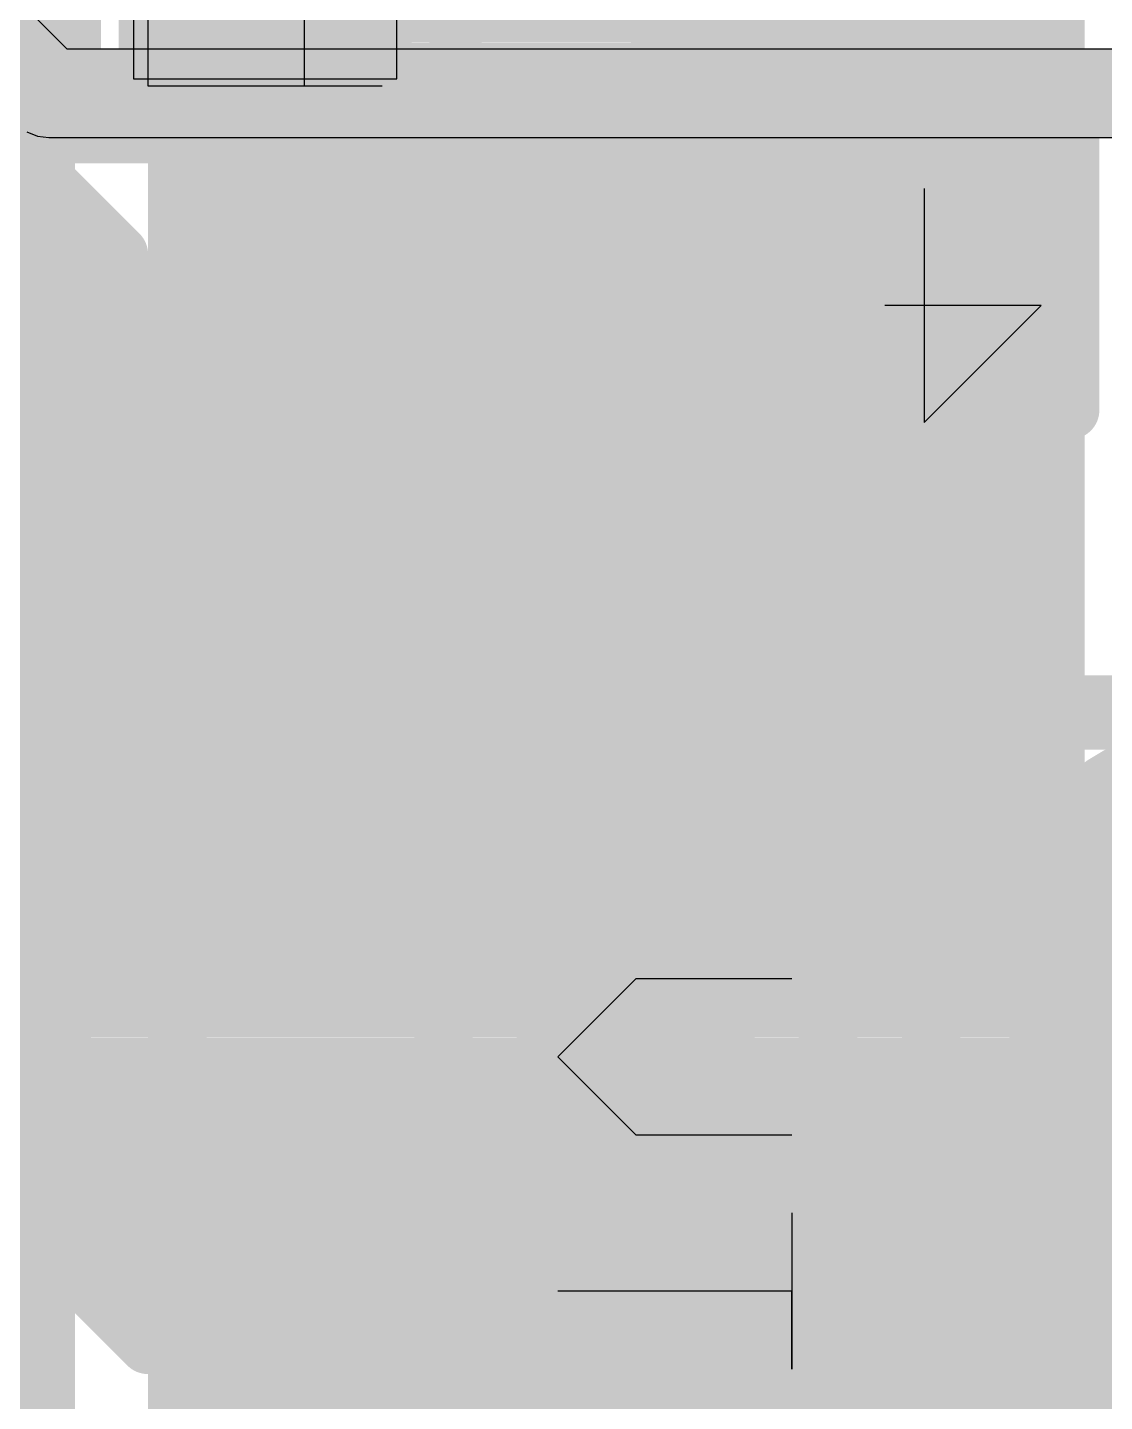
# Model space of a CAD drawing. Header units: millimetres. Extents: x 0.11 to 5.67, y 0.55 to 4.24.
# Drawn here: x 4.5094 to 4.6542, y 1.8044 to 1.9892 of the extents above; entities that cross this region are included whole.
import ezdxf

# ---------------------------------------------------------------- set-up
doc = ezdxf.new("R2010")
doc.units = ezdxf.units.MM
doc.header["$MEASUREMENT"] = 0
for name, color, linetype in [('BottomLayer', 5, 'Continuous'), ('InternalPlane1', 76, 'Continuous'), ('InternalPlane2', 16, 'Continuous'), ('Mechanical3', 76, 'Continuous'), ('MultiLayer', 9, 'Continuous'), ('TopLayer', 1, 'Continuous'), ('TopOverlay', 2, 'Continuous'), ('TopPaste', 8, 'Continuous'), ('TopSolder', 216, 'Continuous'), ('ViaHoleLayer', 16, 'Continuous')]:
    doc.layers.add(name, color=color, linetype=linetype)

# ---------------------------------------------------------------- blocks, each defined once
blk = doc.blocks.new('SOT_23_123__62')
at = {"layer": 'Mechanical3'}
for p, q in [((-0.04429, 0.01967), (-0.04429, -0.00132)), ((-0.0233, -0.00132), (-0.0233, 0.01967)), ((-0.01281, 0.01967), (0.00819, 0.01967)), ((0.00819, 0.01967), (-0.00231, 0.01967)), ((-0.00231, 0.01967), (-0.00231, -0.01181)), ((0.03442, 0.01967), (0.01868, 0.00393)), ((0.03442, -0.01181), (0.03442, 0.01967)), ((0.01868, 0.00393), (0.03967, 0.00393)), ((-0.04429, -0.00132), (-0.0338, -0.01181)), ((-0.0338, -0.01181), (-0.0233, -0.00132))]:
    blk.add_line(p, q, dxfattribs=at)
at = {"layer": 'TopLayer', "const_width": 0.02807}
for points in [[(0.03027, 0.03866), (0.06125, 0.03866)], [(-0.06073, -0.00134), (-0.02975, -0.00134)], [(0.03027, -0.04134), (0.06125, -0.04134)]]:
    blk.add_lwpolyline(points, dxfattribs=at)
at = {"layer": 'TopLayer', "const_width": 0.01404}
for points in [[(0.02325, 0.03866, 1), (0.03729, 0.03866, 1)], [(0.05423, 0.03866, 1), (0.06827, 0.03866, 1)], [(-0.06775, -0.00134, 1), (-0.05371, -0.00134, 1)], [(-0.03677, -0.00134, 1), (-0.02273, -0.00134, 1)], [(0.02325, -0.04134, 1), (0.03729, -0.04134, 1)], [(0.05423, -0.04134, 1), (0.06827, -0.04134, 1)]]:
    blk.add_lwpolyline(points, format="xyb", close=True, dxfattribs=at)
at = {"layer": 'TopOverlay', "const_width": 0.01}
for points in [[(-0.02424, 0.05866), (-0.02424, 0.02866)], [(0.01576, 0.05866), (-0.02424, 0.05866)], [(0.02576, 0.00866), (0.02576, -0.01134)], [(-0.02424, -0.03134), (-0.02424, -0.06134)], [(0.01576, -0.06134), (-0.02424, -0.06134)]]:
    blk.add_lwpolyline(points, dxfattribs=at)
at = {"layer": 'TopOverlay', "const_width": 0.005}
for points in [[(-0.02674, 0.05866, 1), (-0.02174, 0.05866, 1)], [(-0.02674, 0.05866, 1), (-0.02174, 0.05866, 1)], [(0.01326, 0.05866, 1), (0.01826, 0.05866, 1)], [(-0.02674, 0.02866, 1), (-0.02174, 0.02866, 1)], [(0.02326, 0.00866, 1), (0.02826, 0.00866, 1)], [(0.02326, -0.01134, 1), (0.02826, -0.01134, 1)], [(-0.02674, -0.03134, 1), (-0.02174, -0.03134, 1)], [(-0.02674, -0.06134, 1), (-0.02174, -0.06134, 1)], [(-0.02674, -0.06134, 1), (-0.02174, -0.06134, 1)], [(0.01326, -0.06134, 1), (0.01826, -0.06134, 1)]]:
    blk.add_lwpolyline(points, format="xyb", close=True, dxfattribs=at)
at = {"layer": 'TopPaste', "const_width": 0.02807}
for points in [[(0.03027, 0.03866), (0.06125, 0.03866)], [(-0.06073, -0.00134), (-0.02975, -0.00134)], [(0.03027, -0.04134), (0.06125, -0.04134)]]:
    blk.add_lwpolyline(points, dxfattribs=at)
at = {"layer": 'TopPaste', "const_width": 0.01404}
for points in [[(0.02325, 0.03866, 1), (0.03729, 0.03866, 1)], [(0.05423, 0.03866, 1), (0.06827, 0.03866, 1)], [(-0.06775, -0.00134, 1), (-0.05371, -0.00134, 1)], [(-0.03677, -0.00134, 1), (-0.02273, -0.00134, 1)], [(0.02325, -0.04134, 1), (0.03729, -0.04134, 1)], [(0.05423, -0.04134, 1), (0.06827, -0.04134, 1)]]:
    blk.add_lwpolyline(points, format="xyb", close=True, dxfattribs=at)
at = {"layer": 'TopSolder', "const_width": 0.03201}
for points in [[(0.03027, 0.03866), (0.06125, 0.03866)], [(-0.06073, -0.00134), (-0.02975, -0.00134)], [(0.03027, -0.04134), (0.06125, -0.04134)]]:
    blk.add_lwpolyline(points, dxfattribs=at)
at = {"layer": 'TopSolder', "const_width": 0.016}
for points in [[(0.02227, 0.03866, 1), (0.03827, 0.03866, 1)], [(0.05325, 0.03866, 1), (0.06925, 0.03866, 1)], [(-0.06873, -0.00134, 1), (-0.05273, -0.00134, 1)], [(-0.03775, -0.00134, 1), (-0.02175, -0.00134, 1)], [(0.02227, -0.04134, 1), (0.03827, -0.04134, 1)], [(0.05325, -0.04134, 1), (0.06925, -0.04134, 1)]]:
    blk.add_lwpolyline(points, format="xyb", close=True, dxfattribs=at)
blk = doc.blocks.new('SOT_23_123__64')
at = {"layer": 'Mechanical3'}
for p, q in [((-0.04429, 0.01967), (-0.04429, -0.00132)), ((-0.0233, -0.00132), (-0.0233, 0.01967)), ((-0.01281, 0.01967), (0.00819, 0.01967)), ((0.00819, 0.01967), (-0.00231, 0.01967)), ((-0.00231, 0.01967), (-0.00231, -0.01181)), ((0.02393, 0.01967), (0.01868, 0.01443)), ((0.03442, 0.01967), (0.02393, 0.01967)), ((0.03967, 0.01443), (0.03442, 0.01967)), ((0.03967, 0.00918), (0.03967, 0.01443)), ((0.01868, -0.01181), (0.03967, 0.00918)), ((-0.04429, -0.00132), (-0.0338, -0.01181)), ((-0.0338, -0.01181), (-0.0233, -0.00132)), ((0.03967, -0.01181), (0.01868, -0.01181))]:
    blk.add_line(p, q, dxfattribs=at)
at = {"layer": 'TopLayer', "const_width": 0.02807}
for points in [[(0.03027, 0.03866), (0.06125, 0.03866)], [(-0.06073, -0.00134), (-0.02975, -0.00134)], [(0.03027, -0.04134), (0.06125, -0.04134)]]:
    blk.add_lwpolyline(points, dxfattribs=at)
at = {"layer": 'TopLayer', "const_width": 0.01404}
for points in [[(0.02325, 0.03866, 1), (0.03729, 0.03866, 1)], [(0.05423, 0.03866, 1), (0.06827, 0.03866, 1)], [(-0.06775, -0.00134, 1), (-0.05371, -0.00134, 1)], [(-0.03677, -0.00134, 1), (-0.02273, -0.00134, 1)], [(0.02325, -0.04134, 1), (0.03729, -0.04134, 1)], [(0.05423, -0.04134, 1), (0.06827, -0.04134, 1)]]:
    blk.add_lwpolyline(points, format="xyb", close=True, dxfattribs=at)
at = {"layer": 'TopOverlay', "const_width": 0.01}
for points in [[(-0.02424, 0.02866), (-0.02424, 0.05866)], [(0.01576, 0.05866), (-0.02424, 0.05866)], [(0.02576, -0.01134), (0.02576, 0.00866)], [(-0.02424, -0.06134), (-0.02424, -0.03134)], [(0.01576, -0.06134), (-0.02424, -0.06134)]]:
    blk.add_lwpolyline(points, dxfattribs=at)
at = {"layer": 'TopOverlay', "const_width": 0.005}
for points in [[(-0.02674, 0.05866, 1), (-0.02174, 0.05866, 1)], [(-0.02674, 0.05866, 1), (-0.02174, 0.05866, 1)], [(0.01326, 0.05866, 1), (0.01826, 0.05866, 1)], [(-0.02674, 0.02866, 1), (-0.02174, 0.02866, 1)], [(0.02326, 0.00866, 1), (0.02826, 0.00866, 1)], [(0.02326, -0.01134, 1), (0.02826, -0.01134, 1)], [(-0.02674, -0.03134, 1), (-0.02174, -0.03134, 1)], [(-0.02674, -0.06134, 1), (-0.02174, -0.06134, 1)], [(-0.02674, -0.06134, 1), (-0.02174, -0.06134, 1)], [(0.01326, -0.06134, 1), (0.01826, -0.06134, 1)]]:
    blk.add_lwpolyline(points, format="xyb", close=True, dxfattribs=at)
at = {"layer": 'TopPaste', "const_width": 0.02807}
for points in [[(0.03027, 0.03866), (0.06125, 0.03866)], [(-0.06073, -0.00134), (-0.02975, -0.00134)], [(0.03027, -0.04134), (0.06125, -0.04134)]]:
    blk.add_lwpolyline(points, dxfattribs=at)
at = {"layer": 'TopPaste', "const_width": 0.01404}
for points in [[(0.02325, 0.03866, 1), (0.03729, 0.03866, 1)], [(0.05423, 0.03866, 1), (0.06827, 0.03866, 1)], [(-0.06775, -0.00134, 1), (-0.05371, -0.00134, 1)], [(-0.03677, -0.00134, 1), (-0.02273, -0.00134, 1)], [(0.02325, -0.04134, 1), (0.03729, -0.04134, 1)], [(0.05423, -0.04134, 1), (0.06827, -0.04134, 1)]]:
    blk.add_lwpolyline(points, format="xyb", close=True, dxfattribs=at)
at = {"layer": 'TopSolder', "const_width": 0.03201}
for points in [[(0.03027, 0.03866), (0.06125, 0.03866)], [(-0.06073, -0.00134), (-0.02975, -0.00134)], [(0.03027, -0.04134), (0.06125, -0.04134)]]:
    blk.add_lwpolyline(points, dxfattribs=at)
at = {"layer": 'TopSolder', "const_width": 0.016}
for points in [[(0.02227, 0.03866, 1), (0.03827, 0.03866, 1)], [(0.05325, 0.03866, 1), (0.06925, 0.03866, 1)], [(-0.06873, -0.00134, 1), (-0.05273, -0.00134, 1)], [(-0.03775, -0.00134, 1), (-0.02175, -0.00134, 1)], [(0.02227, -0.04134, 1), (0.03827, -0.04134, 1)], [(0.05325, -0.04134, 1), (0.06925, -0.04134, 1)]]:
    blk.add_lwpolyline(points, format="xyb", close=True, dxfattribs=at)
blk = doc.blocks.new('SOT_23_123__65')
at = {"layer": 'Mechanical3'}
for p, q in [((-0.04429, 0.01967), (-0.04429, -0.00132)), ((-0.0233, -0.00132), (-0.0233, 0.01967)), ((-0.01281, 0.01967), (0.00819, 0.01967)), ((0.00819, 0.01967), (-0.00231, 0.01967)), ((-0.00231, 0.01967), (-0.00231, -0.01181)), ((0.02393, 0.01967), (0.01868, 0.01443)), ((0.02393, -0.01181), (0.02393, 0.01967)), ((-0.04429, -0.00132), (-0.0338, -0.01181)), ((-0.0338, -0.01181), (-0.0233, -0.00132)), ((0.01868, -0.01181), (0.02918, -0.01181)), ((0.02918, -0.01181), (0.02393, -0.01181))]:
    blk.add_line(p, q, dxfattribs=at)
at = {"layer": 'TopLayer', "const_width": 0.02807}
for points in [[(0.03027, 0.03866), (0.06125, 0.03866)], [(-0.06073, -0.00134), (-0.02975, -0.00134)], [(0.03027, -0.04134), (0.06125, -0.04134)]]:
    blk.add_lwpolyline(points, dxfattribs=at)
at = {"layer": 'TopLayer', "const_width": 0.01404}
for points in [[(0.02325, 0.03866, 1), (0.03729, 0.03866, 1)], [(0.05423, 0.03866, 1), (0.06827, 0.03866, 1)], [(-0.06775, -0.00134, 1), (-0.05371, -0.00134, 1)], [(-0.03677, -0.00134, 1), (-0.02273, -0.00134, 1)], [(0.02325, -0.04134, 1), (0.03729, -0.04134, 1)], [(0.05423, -0.04134, 1), (0.06827, -0.04134, 1)]]:
    blk.add_lwpolyline(points, format="xyb", close=True, dxfattribs=at)
at = {"layer": 'TopOverlay', "const_width": 0.01}
for points in [[(-0.02424, 0.05866), (-0.02424, 0.02866)], [(-0.02424, 0.05866), (0.01576, 0.05866)], [(0.02576, 0.00866), (0.02576, -0.01134)], [(-0.02424, -0.03134), (-0.02424, -0.06134)], [(-0.02424, -0.06134), (0.01576, -0.06134)]]:
    blk.add_lwpolyline(points, dxfattribs=at)
at = {"layer": 'TopOverlay', "const_width": 0.005}
for points in [[(-0.02674, 0.05866, 1), (-0.02174, 0.05866, 1)], [(-0.02674, 0.05866, 1), (-0.02174, 0.05866, 1)], [(0.01326, 0.05866, 1), (0.01826, 0.05866, 1)], [(-0.02674, 0.02866, 1), (-0.02174, 0.02866, 1)], [(0.02326, 0.00866, 1), (0.02826, 0.00866, 1)], [(0.02326, -0.01134, 1), (0.02826, -0.01134, 1)], [(-0.02674, -0.03134, 1), (-0.02174, -0.03134, 1)], [(-0.02674, -0.06134, 1), (-0.02174, -0.06134, 1)], [(-0.02674, -0.06134, 1), (-0.02174, -0.06134, 1)], [(0.01326, -0.06134, 1), (0.01826, -0.06134, 1)]]:
    blk.add_lwpolyline(points, format="xyb", close=True, dxfattribs=at)
at = {"layer": 'TopPaste', "const_width": 0.02807}
for points in [[(0.03027, 0.03866), (0.06125, 0.03866)], [(-0.06073, -0.00134), (-0.02975, -0.00134)], [(0.03027, -0.04134), (0.06125, -0.04134)]]:
    blk.add_lwpolyline(points, dxfattribs=at)
at = {"layer": 'TopPaste', "const_width": 0.01404}
for points in [[(0.02325, 0.03866, 1), (0.03729, 0.03866, 1)], [(0.05423, 0.03866, 1), (0.06827, 0.03866, 1)], [(-0.06775, -0.00134, 1), (-0.05371, -0.00134, 1)], [(-0.03677, -0.00134, 1), (-0.02273, -0.00134, 1)], [(0.02325, -0.04134, 1), (0.03729, -0.04134, 1)], [(0.05423, -0.04134, 1), (0.06827, -0.04134, 1)]]:
    blk.add_lwpolyline(points, format="xyb", close=True, dxfattribs=at)
at = {"layer": 'TopSolder', "const_width": 0.03201}
for points in [[(0.03027, 0.03866), (0.06125, 0.03866)], [(-0.06073, -0.00134), (-0.02975, -0.00134)], [(0.03027, -0.04134), (0.06125, -0.04134)]]:
    blk.add_lwpolyline(points, dxfattribs=at)
at = {"layer": 'TopSolder', "const_width": 0.016}
for points in [[(0.02227, 0.03866, 1), (0.03827, 0.03866, 1)], [(0.05325, 0.03866, 1), (0.06925, 0.03866, 1)], [(-0.06873, -0.00134, 1), (-0.05273, -0.00134, 1)], [(-0.03775, -0.00134, 1), (-0.02175, -0.00134, 1)], [(0.02227, -0.04134, 1), (0.03827, -0.04134, 1)], [(0.05325, -0.04134, 1), (0.06925, -0.04134, 1)]]:
    blk.add_lwpolyline(points, format="xyb", close=True, dxfattribs=at)
blk = doc.blocks.new('RC0603_157')
at = {"layer": 'Mechanical3'}
for p, q in [((-0.04528, -0.01575), (-0.04528, 0.01574)), ((-0.04528, 0.01574), (-0.02953, 0.01574)), ((-0.02953, 0.01574), (-0.02429, 0.01049)), ((-0.00854, 0.01574), (-0.01379, 0.01049)), ((-0.00854, -0.01575), (-0.00854, 0.01574)), ((0.0177, 0.01574), (0.01245, 0.01049)), ((0.02819, 0.01574), (0.0177, 0.01574)), ((0.03344, 0.01049), (0.02819, 0.01574)), ((-0.02429, 0.01049), (-0.02429, -0.00001)), ((0.01245, 0.01049), (0.01245, 0.00524)), ((0.03344, -0.0105), (0.03344, 0.01049)), ((0.01245, 0.00524), (0.0177, -0.00001)), ((-0.02429, -0.00001), (-0.02953, -0.00525)), ((0.0177, -0.00001), (0.03344, -0.00001)), ((-0.02953, -0.00525), (-0.04528, -0.00525)), ((-0.03478, -0.00525), (-0.02429, -0.01575)), ((0.01245, -0.0105), (0.0177, -0.01575)), ((0.02819, -0.01575), (0.03344, -0.0105)), ((-0.01379, -0.01575), (-0.00329, -0.01575)), ((-0.00329, -0.01575), (-0.00854, -0.01575)), ((0.0177, -0.01575), (0.02819, -0.01575))]:
    blk.add_line(p, q, dxfattribs=at)
at = {"layer": 'TopLayer'}
for points in [[(-0.04429, -0.01772), (-0.01673, -0.01772), (-0.04429, 0.01772), (-0.01673, 0.01772)], [(0.04427, 0.01772), (0.01671, 0.01772), (0.04427, -0.01772), (0.01671, -0.01772)]]:
    blk.add_solid(points, dxfattribs=at)
at = {"layer": 'TopOverlay', "const_width": 0.00701}
for points in [[(-0.05217, 0.02559), (-0.05217, -0.02559)], [(-0.05217, 0.02559), (0.05217, 0.02559)], [(0.05217, 0.02559), (0.05217, -0.02559)], [(-0.05217, -0.02559), (0.05217, -0.02559)]]:
    blk.add_lwpolyline(points, dxfattribs=at)
at = {"layer": 'TopOverlay', "const_width": 0.0035}
for points in [[(-0.05392, 0.02559, 1), (-0.05041, 0.02559, 1)], [(-0.05392, 0.02559, 1), (-0.05041, 0.02559, 1)], [(0.05041, 0.02559, 1), (0.05392, 0.02559, 1)], [(0.05041, 0.02559, 1), (0.05392, 0.02559, 1)], [(-0.05392, -0.02559, 1), (-0.05041, -0.02559, 1)], [(-0.05392, -0.02559, 1), (-0.05041, -0.02559, 1)], [(0.05041, -0.02559, 1), (0.05392, -0.02559, 1)], [(0.05041, -0.02559, 1), (0.05392, -0.02559, 1)]]:
    blk.add_lwpolyline(points, format="xyb", close=True, dxfattribs=at)
at = {"layer": 'TopPaste'}
for p, q in [((-0.04429, 0.01772), (-0.04429, -0.01772)), ((-0.01673, 0.01772), (-0.04429, 0.01772)), ((-0.02461, 0), (-0.01673, 0.01772)), ((0.04427, 0.01772), (0.01671, 0.01772)), ((0.01671, 0.01772), (0.02458, 0)), ((0.04427, -0.01772), (0.04427, 0.01772)), ((-0.01673, -0.01772), (-0.02461, 0)), ((0.02458, 0), (0.01671, -0.01772)), ((-0.04429, -0.01772), (-0.01673, -0.01772)), ((0.01671, -0.01772), (0.04427, -0.01772))]:
    blk.add_line(p, q, dxfattribs=at)
at = {"layer": 'TopSolder'}
for points in [[(-0.04626, -0.01969), (-0.01476, -0.01969), (-0.04626, 0.01969), (-0.01476, 0.01969)], [(0.04624, 0.01969), (0.01474, 0.01969), (0.04624, -0.01969), (0.01474, -0.01969)]]:
    blk.add_solid(points, dxfattribs=at)

msp = doc.modelspace()

# ---------------------------------------------------------------- linework, layer by layer
at = {"layer": 'BottomLayer'}
for points, const_width in [([(4.51083, 1.62438), (4.51083, 2.02756)], 0.00984), ([(4.52953, 1.62438), (4.52953, 2.01981)], 0.00787), ([(4.64764, 1.88656), (4.64764, 2.00505)], 0.00787), ([(4.52953, 1.99114), (4.64764, 1.99114)], 0.00787), ([(4.52953, 1.98326), (4.64764, 1.98326)], 0.00787), ([(4.52953, 1.97539), (4.64764, 1.97539)], 0.00787), ([(4.52953, 1.96751), (4.64764, 1.96751)], 0.00787), ([(4.52953, 1.95964), (4.64764, 1.95964)], 0.00787), ([(4.52953, 1.95177), (4.64764, 1.95177)], 0.00787), ([(4.52953, 1.94389), (4.64764, 1.94389)], 0.00787), ([(4.52953, 1.93602), (4.64764, 1.93602)], 0.00787), ([(4.52953, 1.92814), (4.64764, 1.92814)], 0.00787), ([(4.52953, 1.92027), (4.64764, 1.92027)], 0.00787), ([(4.52953, 1.9124), (4.64764, 1.9124)], 0.00787), ([(4.52953, 1.90452), (4.64764, 1.90452)], 0.00787), ([(4.52953, 1.89665), (4.64764, 1.89665)], 0.00787), ([(4.52953, 1.88877), (4.64764, 1.88877)], 0.00787), ([(4.52953, 1.8809), (4.64363, 1.8809)], 0.00787), ([(4.52953, 1.87303), (4.64105, 1.87303)], 0.00787), ([(4.52953, 1.86515), (4.64105, 1.86515)], 0.00787), ([(4.52953, 1.85728), (4.64364, 1.85728)], 0.00787), ([(4.52953, 1.8494), (4.64999, 1.8494)], 0.00787), ([(4.52953, 1.84153), (4.72441, 1.84153)], 0.00787), ([(4.52953, 1.83366), (4.72441, 1.83366)], 0.00787), ([(4.52953, 1.82578), (4.72441, 1.82578)], 0.00787), ([(4.52953, 1.81791), (4.72441, 1.81791)], 0.00787), ([(4.52953, 1.81003), (4.72441, 1.81003)], 0.00787), ([(4.52953, 1.80216), (4.71949, 1.80216)], 0.00787)]:
    msp.add_lwpolyline(points, dxfattribs=dict(at, const_width=const_width))
for points, const_width in [([(4.52756, 1.99114, 1), (4.5315, 1.99114, 1)], 0.00394), ([(4.64567, 1.99114, 1), (4.64961, 1.99114, 1)], 0.00394), ([(4.52756, 1.98326, 1), (4.5315, 1.98326, 1)], 0.00394), ([(4.64567, 1.98326, 1), (4.64961, 1.98326, 1)], 0.00394), ([(4.52756, 1.97539, 1), (4.5315, 1.97539, 1)], 0.00394), ([(4.64567, 1.97539, 1), (4.64961, 1.97539, 1)], 0.00394), ([(4.52756, 1.96751, 1), (4.5315, 1.96751, 1)], 0.00394), ([(4.64567, 1.96751, 1), (4.64961, 1.96751, 1)], 0.00394), ([(4.52756, 1.95964, 1), (4.5315, 1.95964, 1)], 0.00394), ([(4.64567, 1.95964, 1), (4.64961, 1.95964, 1)], 0.00394), ([(4.52756, 1.95177, 1), (4.5315, 1.95177, 1)], 0.00394), ([(4.64567, 1.95177, 1), (4.64961, 1.95177, 1)], 0.00394), ([(4.52756, 1.94389, 1), (4.5315, 1.94389, 1)], 0.00394), ([(4.64567, 1.94389, 1), (4.64961, 1.94389, 1)], 0.00394), ([(4.52756, 1.93602, 1), (4.5315, 1.93602, 1)], 0.00394), ([(4.64567, 1.93602, 1), (4.64961, 1.93602, 1)], 0.00394), ([(4.52756, 1.92814, 1), (4.5315, 1.92814, 1)], 0.00394), ([(4.64567, 1.92814, 1), (4.64961, 1.92814, 1)], 0.00394), ([(4.57283, 1.91634, 1), (4.58465, 1.91634, 1)], 0.01181), ([(4.52756, 1.92027, 1), (4.5315, 1.92027, 1)], 0.00394), ([(4.64567, 1.92027, 1), (4.64961, 1.92027, 1)], 0.00394), ([(4.52756, 1.9124, 1), (4.5315, 1.9124, 1)], 0.00394), ([(4.64567, 1.9124, 1), (4.64961, 1.9124, 1)], 0.00394), ([(4.52756, 1.90452, 1), (4.5315, 1.90452, 1)], 0.00394), ([(4.64567, 1.90452, 1), (4.64961, 1.90452, 1)], 0.00394), ([(4.52756, 1.89665, 1), (4.5315, 1.89665, 1)], 0.00394), ([(4.64567, 1.89665, 1), (4.64961, 1.89665, 1)], 0.00394), ([(4.52756, 1.88877, 1), (4.5315, 1.88877, 1)], 0.00394), ([(4.64567, 1.88877, 1), (4.64961, 1.88877, 1)], 0.00394), ([(4.64567, 1.88656, 1), (4.64961, 1.88656, 1)], 0.00394), ([(4.64567, 1.88656, 1), (4.64961, 1.88656, 1)], 0.00394), ([(4.52756, 1.8809, 1), (4.5315, 1.8809, 1)], 0.00394), ([(4.64167, 1.8809, 1), (4.6456, 1.8809, 1)], 0.00394), ([(4.52756, 1.87303, 1), (4.5315, 1.87303, 1)], 0.00394), ([(4.63908, 1.87303, 1), (4.64302, 1.87303, 1)], 0.00394), ([(4.52756, 1.86515, 1), (4.5315, 1.86515, 1)], 0.00394), ([(4.63909, 1.86515, 1), (4.64302, 1.86515, 1)], 0.00394), ([(4.52756, 1.85728, 1), (4.5315, 1.85728, 1)], 0.00394), ([(4.64167, 1.85728, 1), (4.64561, 1.85728, 1)], 0.00394), ([(4.52756, 1.8494, 1), (4.5315, 1.8494, 1)], 0.00394), ([(4.64802, 1.8494, 1), (4.65196, 1.8494, 1)], 0.00394), ([(4.52756, 1.84153, 1), (4.5315, 1.84153, 1)], 0.00394), ([(4.52756, 1.83366, 1), (4.5315, 1.83366, 1)], 0.00394), ([(4.52756, 1.82578, 1), (4.5315, 1.82578, 1)], 0.00394), ([(4.52756, 1.81791, 1), (4.5315, 1.81791, 1)], 0.00394), ([(4.52756, 1.81003, 1), (4.5315, 1.81003, 1)], 0.00394), ([(4.52756, 1.80216, 1), (4.5315, 1.80216, 1)], 0.00394)]:
    msp.add_lwpolyline(points, format="xyb", close=True, dxfattribs=dict(at, const_width=const_width))
at = {"layer": 'BottomLayer', "const_width": 0.00787}
msp.add_lwpolyline([(4.69193, 1.86909, -1.469375), (4.64764, 1.88656)], format="xyb", dxfattribs=at)
at = {"layer": 'InternalPlane1', "const_width": 0.02591}
msp.add_lwpolyline([(4.65339, 1.86909, 1), (4.67929, 1.86909, 1)], format="xyb", close=True, dxfattribs=at)
at = {"layer": 'InternalPlane2'}
for p, q in [((4.51471, 1.98627), (4.4889, 2.01209)), ((4.90453, 1.98627), (4.51471, 1.98627)), ((4.50927, 1.97516), (4.5107, 1.97456)), ((4.5107, 1.97456), (4.51225, 1.97436)), ((4.51225, 1.97436), (4.51225, 1.97436)), ((4.51225, 1.97436), (4.90206, 1.97436))]:
    msp.add_line(p, q, dxfattribs=at)
at = {"layer": 'InternalPlane2', "const_width": 0.01181}
for points in [[(4.48469, 2.00787), (4.51225, 1.98032)], [(4.51225, 1.98032), (4.90453, 1.98032)]]:
    msp.add_lwpolyline(points, dxfattribs=at)
at = {"layer": 'InternalPlane2'}
for points, const_width in [([(4.50929, 1.98032, 1), (4.5152, 1.98032, 1)], 0.00591), ([(4.50929, 1.98032, 1), (4.5152, 1.98032, 1)], 0.00591), ([(4.56579, 1.91634, 1), (4.59169, 1.91634, 1)], 0.02591), ([(4.65339, 1.86909, 1), (4.67929, 1.86909, 1)], 0.02591)]:
    msp.add_lwpolyline(points, format="xyb", close=True, dxfattribs=dict(at, const_width=const_width))
at = {"layer": 'MultiLayer', "const_width": 0.01181}
msp.add_lwpolyline([(4.57283, 1.91634, 1), (4.58465, 1.91634, 1)], format="xyb", close=True, dxfattribs=at)
at = {"layer": 'TopLayer'}
for points, const_width in [([(4.49311, 1.9872), (4.52165, 1.95866)], 0.00787), ([(4.57283, 1.97687), (4.58397, 1.97687)], 0.00787), ([(4.57283, 1.9685), (4.57283, 1.97687)], 0.00787), ([(4.57283, 1.97539), (4.58567, 1.97539)], 0.00787), ([(4.64961, 1.93773), (4.64961, 1.97395)], 0.00787), ([(4.53638, 1.9685), (4.57283, 1.9685)], 0.00787), ([(4.60312, 1.96923), (4.6341, 1.96923)], 0.00787), ([(4.50394, 1.96751), (4.5128, 1.96751)], 0.00787), ([(4.537, 1.96751), (4.64961, 1.96751)], 0.00787), ([(4.50394, 1.95964), (4.52067, 1.95964)], 0.00787), ([(4.52165, 1.92618), (4.52165, 1.95866)], 0.00787), ([(4.53934, 1.95964), (4.64961, 1.95964)], 0.00787), ([(4.53937, 1.93352), (4.53937, 1.95866)], 0.00787), ([(4.50394, 1.95177), (4.52165, 1.95177)], 0.00787), ([(4.53937, 1.95177), (4.64961, 1.95177)], 0.00787), ([(4.50394, 1.94389), (4.52165, 1.94389)], 0.00787), ([(4.53937, 1.94389), (4.64961, 1.94389)], 0.00787), ([(4.60312, 1.94289), (4.6341, 1.94289)], 0.00787), ([(4.61861, 1.91705), (4.61861, 1.93896)], 0.00787), ([(4.50394, 1.93602), (4.52165, 1.93602)], 0.00787), ([(4.53937, 1.93602), (4.58556, 1.93602)], 0.00787), ([(4.53937, 1.93352), (4.55557, 1.91732)], 0.00787), ([(4.50394, 1.92814), (4.52165, 1.92814)], 0.00787), ([(4.54475, 1.92814), (4.57977, 1.92814)], 0.00787), ([(4.52165, 1.92618), (4.54823, 1.89961)], 0.00787), ([(4.57874, 1.91634), (4.6179, 1.91634)], 0.01969), ([(4.6179, 1.91634), (4.61861, 1.91705)], 0.01969), ([(4.50394, 1.92027), (4.52756, 1.92027)], 0.00787), ([(4.55262, 1.92027), (4.57747, 1.92027)], 0.00787), ([(4.55557, 1.91732), (4.55938, 1.91732)], 0.00787), ([(4.58121, 1.91705), (4.61861, 1.91705)], 0.00787), ([(4.46457, 1.9124), (4.53544, 1.9124)], 0.00787), ([(4.57164, 1.9124), (4.57769, 1.9124)], 0.00787), ([(4.50627, 1.90452), (4.54331, 1.90452)], 0.00787), ([(4.54823, 1.89961), (4.55938, 1.89961)], 0.00787), ([(4.51176, 1.89665), (4.5624, 1.89665)], 0.00787), ([(4.51389, 1.88877), (4.56785, 1.88877)], 0.00787), ([(4.61429, 1.88923), (4.62356, 1.88923)], 0.00787), ([(4.61452, 1.88877), (4.62402, 1.88877)], 0.00787), ([(4.62356, 1.88923), (4.63091, 1.88189)], 0.00787), ([(4.51404, 1.85507), (4.51404, 1.88606)], 0.00787), ([(4.63091, 1.83366), (4.63091, 1.88189)], 0.00787), ([(4.51404, 1.8809), (4.56554, 1.8809)], 0.00787), ([(4.61682, 1.8809), (4.63091, 1.8809)], 0.00787), ([(4.56533, 1.84668), (4.56533, 1.87766)], 0.00787), ([(4.61703, 1.84668), (4.61703, 1.87766)], 0.00787), ([(4.51404, 1.87303), (4.56533, 1.87303)], 0.00787), ([(4.61703, 1.87303), (4.63091, 1.87303)], 0.00787), ([(4.48819, 1.87056), (4.5101, 1.87056)], 0.00787), ([(4.51404, 1.86515), (4.56533, 1.86515)], 0.00787), ([(4.61703, 1.86515), (4.63091, 1.86515)], 0.00787), ([(4.56927, 1.86217), (4.59118, 1.86217)], 0.00787), ([(4.59118, 1.86217), (4.61309, 1.86217)], 0.00787), ([(4.59118, 1.82477), (4.59118, 1.86217)], 0.00787), ([(4.51404, 1.85728), (4.56533, 1.85728)], 0.00787), ([(4.61703, 1.85728), (4.63091, 1.85728)], 0.00787), ([(4.64862, 1.83366), (4.64862, 1.85063)], 0.00787), ([(4.51341, 1.8494), (4.56533, 1.8494)], 0.00787), ([(4.61703, 1.8494), (4.63091, 1.8494)], 0.00787), ([(4.5102, 1.84153), (4.56585, 1.84153)], 0.00787), ([(4.61651, 1.84153), (4.63091, 1.84153)], 0.00787), ([(4.64862, 1.84153), (4.68813, 1.84153)], 0.00787), ([(4.50341, 1.83418), (4.52559, 1.81201)], 0.00787), ([(4.50394, 1.83366), (4.56885, 1.83366)], 0.00787), ([(4.60925, 1.81201), (4.63091, 1.83366)], 0.00787), ([(4.61351, 1.83366), (4.6309, 1.83366)], 0.00787), ([(4.64862, 1.83366), (4.696, 1.83366)], 0.00787), ([(4.51182, 1.82578), (4.57597, 1.82578)], 0.00787), ([(4.60639, 1.82578), (4.62303, 1.82578)], 0.00787), ([(4.64677, 1.82578), (4.70387, 1.82578)], 0.00787), ([(4.63458, 1.81228), (4.64343, 1.82113)], 0.00787), ([(4.51969, 1.81791), (4.61515, 1.81791)], 0.00787), ([(4.64021, 1.81791), (4.71177, 1.81791)], 0.00787), ([(4.52559, 1.81201), (4.53973, 1.81201)], 0.00787), ([(4.56264, 1.81201), (4.60925, 1.81201)], 0.00787), ([(4.64222, 1.81003), (4.72464, 1.81003)], 0.00787), ([(4.63118, 1.77117), (4.63118, 1.80857)], 0.00787), ([(4.65187, 1.80216), (4.71949, 1.80216)], 0.00787)]:
    msp.add_lwpolyline(points, dxfattribs=dict(at, const_width=const_width))
for points, const_width in [([(4.57087, 1.97687, 1), (4.5748, 1.97687, 1)], 0.00394), ([(4.57087, 1.97687, 1), (4.5748, 1.97687, 1)], 0.00394), ([(4.57087, 1.97539, 1), (4.5748, 1.97539, 1)], 0.00394), ([(4.582, 1.97687, 1), (4.58594, 1.97687, 1)], 0.00394), ([(4.582, 1.97687, 1), (4.58594, 1.97687, 1)], 0.00394), ([(4.5837, 1.97539, 1), (4.58763, 1.97539, 1)], 0.00394), ([(4.64764, 1.97395, 1), (4.65157, 1.97395, 1)], 0.00394), ([(4.64764, 1.97395, 1), (4.65157, 1.97395, 1)], 0.00394), ([(4.53442, 1.9685, 1), (4.53835, 1.9685, 1)], 0.00394), ([(4.53442, 1.9685, 1), (4.53835, 1.9685, 1)], 0.00394), ([(4.53442, 1.9685, 1), (4.53835, 1.9685, 1)], 0.00394), ([(4.57087, 1.9685, 1), (4.5748, 1.9685, 1)], 0.00394), ([(4.57087, 1.9685, 1), (4.5748, 1.9685, 1)], 0.00394), ([(4.60115, 1.96923, 1), (4.60509, 1.96923, 1)], 0.00394), ([(4.60115, 1.96923, 1), (4.60509, 1.96923, 1)], 0.00394), ([(4.63213, 1.96923, 1), (4.63607, 1.96923, 1)], 0.00394), ([(4.63213, 1.96923, 1), (4.63607, 1.96923, 1)], 0.00394), ([(4.51083, 1.96751, 1), (4.51477, 1.96751, 1)], 0.00394), ([(4.53503, 1.96751, 1), (4.53897, 1.96751, 1)], 0.00394), ([(4.64764, 1.96751, 1), (4.65157, 1.96751, 1)], 0.00394), ([(4.51871, 1.95964, 1), (4.52264, 1.95964, 1)], 0.00394), ([(4.51968, 1.95866, 1), (4.52362, 1.95866, 1)], 0.00394), ([(4.51968, 1.95866, 1), (4.52362, 1.95866, 1)], 0.00394), ([(4.53737, 1.95964, 1), (4.54131, 1.95964, 1)], 0.00394), ([(4.5374, 1.95866, 1), (4.54134, 1.95866, 1)], 0.00394), ([(4.5374, 1.95866, 1), (4.54134, 1.95866, 1)], 0.00394), ([(4.5374, 1.95866, 1), (4.54134, 1.95866, 1)], 0.00394), ([(4.64764, 1.95964, 1), (4.65157, 1.95964, 1)], 0.00394), ([(4.51968, 1.95177, 1), (4.52362, 1.95177, 1)], 0.00394), ([(4.5374, 1.95177, 1), (4.54134, 1.95177, 1)], 0.00394), ([(4.64764, 1.95177, 1), (4.65157, 1.95177, 1)], 0.00394), ([(4.51968, 1.94389, 1), (4.52362, 1.94389, 1)], 0.00394), ([(4.5374, 1.94389, 1), (4.54134, 1.94389, 1)], 0.00394), ([(4.64764, 1.94389, 1), (4.65157, 1.94389, 1)], 0.00394), ([(4.60115, 1.94289, 1), (4.60509, 1.94289, 1)], 0.00394), ([(4.60115, 1.94289, 1), (4.60509, 1.94289, 1)], 0.00394), ([(4.63213, 1.94289, 1), (4.63607, 1.94289, 1)], 0.00394), ([(4.63213, 1.94289, 1), (4.63607, 1.94289, 1)], 0.00394), ([(4.61664, 1.93896, 1), (4.62058, 1.93896, 1)], 0.00394), ([(4.64764, 1.93773, 1), (4.65157, 1.93773, 1)], 0.00394), ([(4.64764, 1.93773, 1), (4.65157, 1.93773, 1)], 0.00394), ([(4.51968, 1.93602, 1), (4.52362, 1.93602, 1)], 0.00394), ([(4.5374, 1.93602, 1), (4.54134, 1.93602, 1)], 0.00394), ([(4.5836, 1.93602, 1), (4.58753, 1.93602, 1)], 0.00394), ([(4.5374, 1.93352, 1), (4.54134, 1.93352, 1)], 0.00394), ([(4.5374, 1.93352, 1), (4.54134, 1.93352, 1)], 0.00394), ([(4.51968, 1.92814, 1), (4.52362, 1.92814, 1)], 0.00394), ([(4.54278, 1.92814, 1), (4.54671, 1.92814, 1)], 0.00394), ([(4.57781, 1.92814, 1), (4.58174, 1.92814, 1)], 0.00394), ([(4.51968, 1.92618, 1), (4.52362, 1.92618, 1)], 0.00394), ([(4.51968, 1.92618, 1), (4.52362, 1.92618, 1)], 0.00394), ([(4.57283, 1.91634, 1), (4.58465, 1.91634, 1)], 0.01181), ([(4.57382, 1.91634, 1), (4.58366, 1.91634, 1)], 0.00984), ([(4.61298, 1.91634, 1), (4.62282, 1.91634, 1)], 0.00984), ([(4.61298, 1.91634, 1), (4.62282, 1.91634, 1)], 0.00984), ([(4.61369, 1.91705, 1), (4.62353, 1.91705, 1)], 0.00984), ([(4.5256, 1.92027, 1), (4.52953, 1.92027, 1)], 0.00394), ([(4.55065, 1.92027, 1), (4.55459, 1.92027, 1)], 0.00394), ([(4.5755, 1.92027, 1), (4.57944, 1.92027, 1)], 0.00394), ([(4.5536, 1.91732, 1), (4.55754, 1.91732, 1)], 0.00394), ([(4.5536, 1.91732, 1), (4.55754, 1.91732, 1)], 0.00394), ([(4.55741, 1.91732, 1), (4.56135, 1.91732, 1)], 0.00394), ([(4.55741, 1.91732, 1), (4.56135, 1.91732, 1)], 0.00394), ([(4.55741, 1.91732, 1), (4.56135, 1.91732, 1)], 0.00394), ([(4.57924, 1.91705, 1), (4.58318, 1.91705, 1)], 0.00394), ([(4.61664, 1.91705, 1), (4.62058, 1.91705, 1)], 0.00394), ([(4.61664, 1.91705, 1), (4.62058, 1.91705, 1)], 0.00394), ([(4.53347, 1.9124, 1), (4.53741, 1.9124, 1)], 0.00394), ([(4.56967, 1.9124, 1), (4.57361, 1.9124, 1)], 0.00394), ([(4.57573, 1.9124, 1), (4.57966, 1.9124, 1)], 0.00394), ([(4.57081, 1.91119, 1), (4.57475, 1.91119, 1)], 0.00394), ([(4.57084, 1.91117, 1), (4.57477, 1.91117, 1)], 0.00394), ([(4.57084, 1.91117, 1), (4.57477, 1.91117, 1)], 0.00394), ([(4.57405, 1.90895, 1), (4.57799, 1.90895, 1)], 0.00394), ([(4.57405, 1.90895, 1), (4.57799, 1.90895, 1)], 0.00394), ([(4.57405, 1.90895, 1), (4.57799, 1.90895, 1)], 0.00394), ([(4.57715, 1.90745, 1), (4.58109, 1.90745, 1)], 0.00394), ([(4.57715, 1.90745, 1), (4.58109, 1.90745, 1)], 0.00394), ([(4.57715, 1.90745, 1), (4.58109, 1.90745, 1)], 0.00394), ([(4.5043, 1.90452, 1), (4.50824, 1.90452, 1)], 0.00394), ([(4.54134, 1.90452, 1), (4.54528, 1.90452, 1)], 0.00394), ([(4.54626, 1.89961, 1), (4.5502, 1.89961, 1)], 0.00394), ([(4.54626, 1.89961, 1), (4.5502, 1.89961, 1)], 0.00394), ([(4.55741, 1.89961, 1), (4.56135, 1.89961, 1)], 0.00394), ([(4.55741, 1.89961, 1), (4.56135, 1.89961, 1)], 0.00394), ([(4.5098, 1.89665, 1), (4.51373, 1.89665, 1)], 0.00394), ([(4.56043, 1.89665, 1), (4.56436, 1.89665, 1)], 0.00394), ([(4.56793, 1.89232, 1), (4.57187, 1.89232, 1)], 0.00394), ([(4.56793, 1.89232, 1), (4.57187, 1.89232, 1)], 0.00394), ([(4.51192, 1.88877, 1), (4.51586, 1.88877, 1)], 0.00394), ([(4.56588, 1.88877, 1), (4.56981, 1.88877, 1)], 0.00394), ([(4.61232, 1.88923, 1), (4.61626, 1.88923, 1)], 0.00394), ([(4.61232, 1.88923, 1), (4.61626, 1.88923, 1)], 0.00394), ([(4.61255, 1.88877, 1), (4.61649, 1.88877, 1)], 0.00394), ([(4.62159, 1.88923, 1), (4.62553, 1.88923, 1)], 0.00394), ([(4.62159, 1.88923, 1), (4.62553, 1.88923, 1)], 0.00394), ([(4.62205, 1.88877, 1), (4.62599, 1.88877, 1)], 0.00394), ([(4.51207, 1.88606, 1), (4.516, 1.88606, 1)], 0.00394), ([(4.51207, 1.88606, 1), (4.516, 1.88606, 1)], 0.00394), ([(4.62894, 1.88189, 1), (4.63287, 1.88189, 1)], 0.00394), ([(4.62894, 1.88189, 1), (4.63287, 1.88189, 1)], 0.00394), ([(4.51207, 1.8809, 1), (4.516, 1.8809, 1)], 0.00394), ([(4.56357, 1.8809, 1), (4.56751, 1.8809, 1)], 0.00394), ([(4.61486, 1.8809, 1), (4.61879, 1.8809, 1)], 0.00394), ([(4.62894, 1.8809, 1), (4.63287, 1.8809, 1)], 0.00394), ([(4.56337, 1.87766, 1), (4.5673, 1.87766, 1)], 0.00394), ([(4.56337, 1.87766, 1), (4.5673, 1.87766, 1)], 0.00394), ([(4.61506, 1.87766, 1), (4.619, 1.87766, 1)], 0.00394), ([(4.61506, 1.87766, 1), (4.619, 1.87766, 1)], 0.00394), ([(4.51207, 1.87303, 1), (4.516, 1.87303, 1)], 0.00394), ([(4.56337, 1.87303, 1), (4.5673, 1.87303, 1)], 0.00394), ([(4.61506, 1.87303, 1), (4.619, 1.87303, 1)], 0.00394), ([(4.62894, 1.87303, 1), (4.63287, 1.87303, 1)], 0.00394), ([(4.50813, 1.87056, 1), (4.51207, 1.87056, 1)], 0.00394), ([(4.51207, 1.86515, 1), (4.516, 1.86515, 1)], 0.00394), ([(4.56337, 1.86515, 1), (4.5673, 1.86515, 1)], 0.00394), ([(4.61506, 1.86515, 1), (4.619, 1.86515, 1)], 0.00394), ([(4.62894, 1.86515, 1), (4.63287, 1.86515, 1)], 0.00394), ([(4.5673, 1.86217, 1), (4.57124, 1.86217, 1)], 0.00394), ([(4.58921, 1.86217, 1), (4.59315, 1.86217, 1)], 0.00394), ([(4.58921, 1.86217, 1), (4.59315, 1.86217, 1)], 0.00394), ([(4.58921, 1.86217, 1), (4.59315, 1.86217, 1)], 0.00394), ([(4.61112, 1.86217, 1), (4.61506, 1.86217, 1)], 0.00394), ([(4.51207, 1.85728, 1), (4.516, 1.85728, 1)], 0.00394), ([(4.56337, 1.85728, 1), (4.5673, 1.85728, 1)], 0.00394), ([(4.61506, 1.85728, 1), (4.619, 1.85728, 1)], 0.00394), ([(4.62894, 1.85728, 1), (4.63287, 1.85728, 1)], 0.00394), ([(4.51207, 1.85507, 1), (4.516, 1.85507, 1)], 0.00394), ([(4.51207, 1.85507, 1), (4.516, 1.85507, 1)], 0.00394), ([(4.64665, 1.85063, 1), (4.65059, 1.85063, 1)], 0.00394), ([(4.64665, 1.85063, 1), (4.65059, 1.85063, 1)], 0.00394), ([(4.51144, 1.8494, 1), (4.51538, 1.8494, 1)], 0.00394), ([(4.56337, 1.8494, 1), (4.5673, 1.8494, 1)], 0.00394), ([(4.61506, 1.8494, 1), (4.619, 1.8494, 1)], 0.00394), ([(4.62894, 1.8494, 1), (4.63287, 1.8494, 1)], 0.00394), ([(4.56337, 1.84668, 1), (4.5673, 1.84668, 1)], 0.00394), ([(4.56337, 1.84668, 1), (4.5673, 1.84668, 1)], 0.00394), ([(4.61506, 1.84668, 1), (4.619, 1.84668, 1)], 0.00394), ([(4.61506, 1.84668, 1), (4.619, 1.84668, 1)], 0.00394), ([(4.50824, 1.84153, 1), (4.51217, 1.84153, 1)], 0.00394), ([(4.56388, 1.84153, 1), (4.56782, 1.84153, 1)], 0.00394), ([(4.61454, 1.84153, 1), (4.61848, 1.84153, 1)], 0.00394), ([(4.62894, 1.84153, 1), (4.63287, 1.84153, 1)], 0.00394), ([(4.64665, 1.84153, 1), (4.65059, 1.84153, 1)], 0.00394), ([(4.56689, 1.83366, 1), (4.57082, 1.83366, 1)], 0.00394), ([(4.61154, 1.83366, 1), (4.61548, 1.83366, 1)], 0.00394), ([(4.62893, 1.83366, 1), (4.63287, 1.83366, 1)], 0.00394), ([(4.62894, 1.83366, 1), (4.63287, 1.83366, 1)], 0.00394), ([(4.62894, 1.83366, 1), (4.63287, 1.83366, 1)], 0.00394), ([(4.64665, 1.83366, 1), (4.65059, 1.83366, 1)], 0.00394), ([(4.64665, 1.83366, 1), (4.65059, 1.83366, 1)], 0.00394), ([(4.64665, 1.83366, 1), (4.65059, 1.83366, 1)], 0.00394), ([(4.64665, 1.83366, 1), (4.65059, 1.83366, 1)], 0.00394), ([(4.50985, 1.82578, 1), (4.51378, 1.82578, 1)], 0.00394), ([(4.574, 1.82578, 1), (4.57794, 1.82578, 1)], 0.00394), ([(4.60443, 1.82578, 1), (4.60836, 1.82578, 1)], 0.00394), ([(4.62106, 1.82578, 1), (4.62499, 1.82578, 1)], 0.00394), ([(4.6448, 1.82578, 1), (4.64874, 1.82578, 1)], 0.00394), ([(4.58921, 1.82477, 1), (4.59315, 1.82477, 1)], 0.00394), ([(4.64146, 1.82113, 1), (4.6454, 1.82113, 1)], 0.00394), ([(4.64146, 1.82113, 1), (4.6454, 1.82113, 1)], 0.00394), ([(4.64146, 1.82113, 1), (4.6454, 1.82113, 1)], 0.00394), ([(4.51772, 1.81791, 1), (4.52166, 1.81791, 1)], 0.00394), ([(4.61318, 1.81791, 1), (4.61712, 1.81791, 1)], 0.00394), ([(4.63824, 1.81791, 1), (4.64218, 1.81791, 1)], 0.00394), ([(4.52362, 1.81201, 1), (4.52756, 1.81201, 1)], 0.00394), ([(4.52362, 1.81201, 1), (4.52756, 1.81201, 1)], 0.00394), ([(4.53776, 1.81201, 1), (4.54169, 1.81201, 1)], 0.00394), ([(4.53776, 1.81201, 1), (4.54169, 1.81201, 1)], 0.00394), ([(4.56067, 1.81201, 1), (4.56461, 1.81201, 1)], 0.00394), ([(4.56067, 1.81201, 1), (4.56461, 1.81201, 1)], 0.00394), ([(4.60728, 1.81201, 1), (4.61122, 1.81201, 1)], 0.00394), ([(4.60728, 1.81201, 1), (4.61122, 1.81201, 1)], 0.00394), ([(4.63261, 1.81228, 1), (4.63655, 1.81228, 1)], 0.00394), ([(4.63261, 1.81228, 1), (4.63655, 1.81228, 1)], 0.00394), ([(4.64025, 1.81003, 1), (4.64418, 1.81003, 1)], 0.00394), ([(4.62921, 1.80857, 1), (4.63315, 1.80857, 1)], 0.00394), ([(4.6499, 1.80216, 1), (4.65383, 1.80216, 1)], 0.00394)]:
    msp.add_lwpolyline(points, format="xyb", close=True, dxfattribs=dict(at, const_width=const_width))
at = {"layer": 'TopLayer', "const_width": 0.00787}
for points in [[(4.60312, 1.96923, -0.192106), (4.58397, 1.97687)], [(4.64961, 1.97395, -0.148898), (4.6341, 1.96923)], [(4.53638, 1.9685, -0.148328), (4.53937, 1.95866)], [(4.53638, 1.9685, -0.148328), (4.53937, 1.95866)], [(4.57912, 1.90745, -0.530545), (4.60312, 1.94289)], [(4.6341, 1.94289, -0.162229), (4.64961, 1.93773)], [(4.55938, 1.91732, -0.218375), (4.5728, 1.91117)], [(4.55938, 1.91732, -0.217887), (4.57278, 1.91119)], [(4.46457, 1.89654, -0.810184), (4.51404, 1.88606)], [(4.57602, 1.90895, -0.125931), (4.5728, 1.91117)], [(4.57602, 1.90895, -0.048694), (4.57912, 1.90745)], [(4.57602, 1.90895, -0.048692), (4.57912, 1.90745)], [(4.5699, 1.89232, -0.126996), (4.55938, 1.89961)], [(4.56533, 1.87766, -0.151967), (4.5699, 1.89232)], [(4.61429, 1.88923, -0.116563), (4.61703, 1.87766)], [(4.51404, 1.85507, -0.239664), (4.50341, 1.83418)], [(4.68131, 1.84834, -0.362129), (4.64862, 1.85063)], [(4.61703, 1.84668, -1), (4.56533, 1.84668)], [(4.64862, 1.83366, -0.198912), (4.64343, 1.82113)], [(4.64862, 1.83366, -0.198912), (4.64343, 1.82113)], [(4.53973, 1.81201, -0.215485), (4.56264, 1.81201)], [(4.63458, 1.81228, -0.376067), (4.65703, 1.78666)]]:
    msp.add_lwpolyline(points, format="xyb", dxfattribs=at)
at = {"layer": 'ViaHoleLayer', "const_width": 0.00591}
msp.add_lwpolyline([(4.57579, 1.91634, 1), (4.58169, 1.91634, 1)], format="xyb", close=True, dxfattribs=at)

# ---------------------------------------------------------------- block references
for name, p, rotation in [('RC0603_157', (4.54134, 2.02657), 90), ('SOT_23_123__62', (4.66437, 1.95571), 180), ('SOT_23_123__65', (4.44685, 1.8248), 90), ('SOT_23_123__64', (4.59252, 1.81693), 270)]:
    msp.add_blockref(name, p, dxfattribs=dict(rotation=rotation))

doc.saveas('drawing.dxf')
